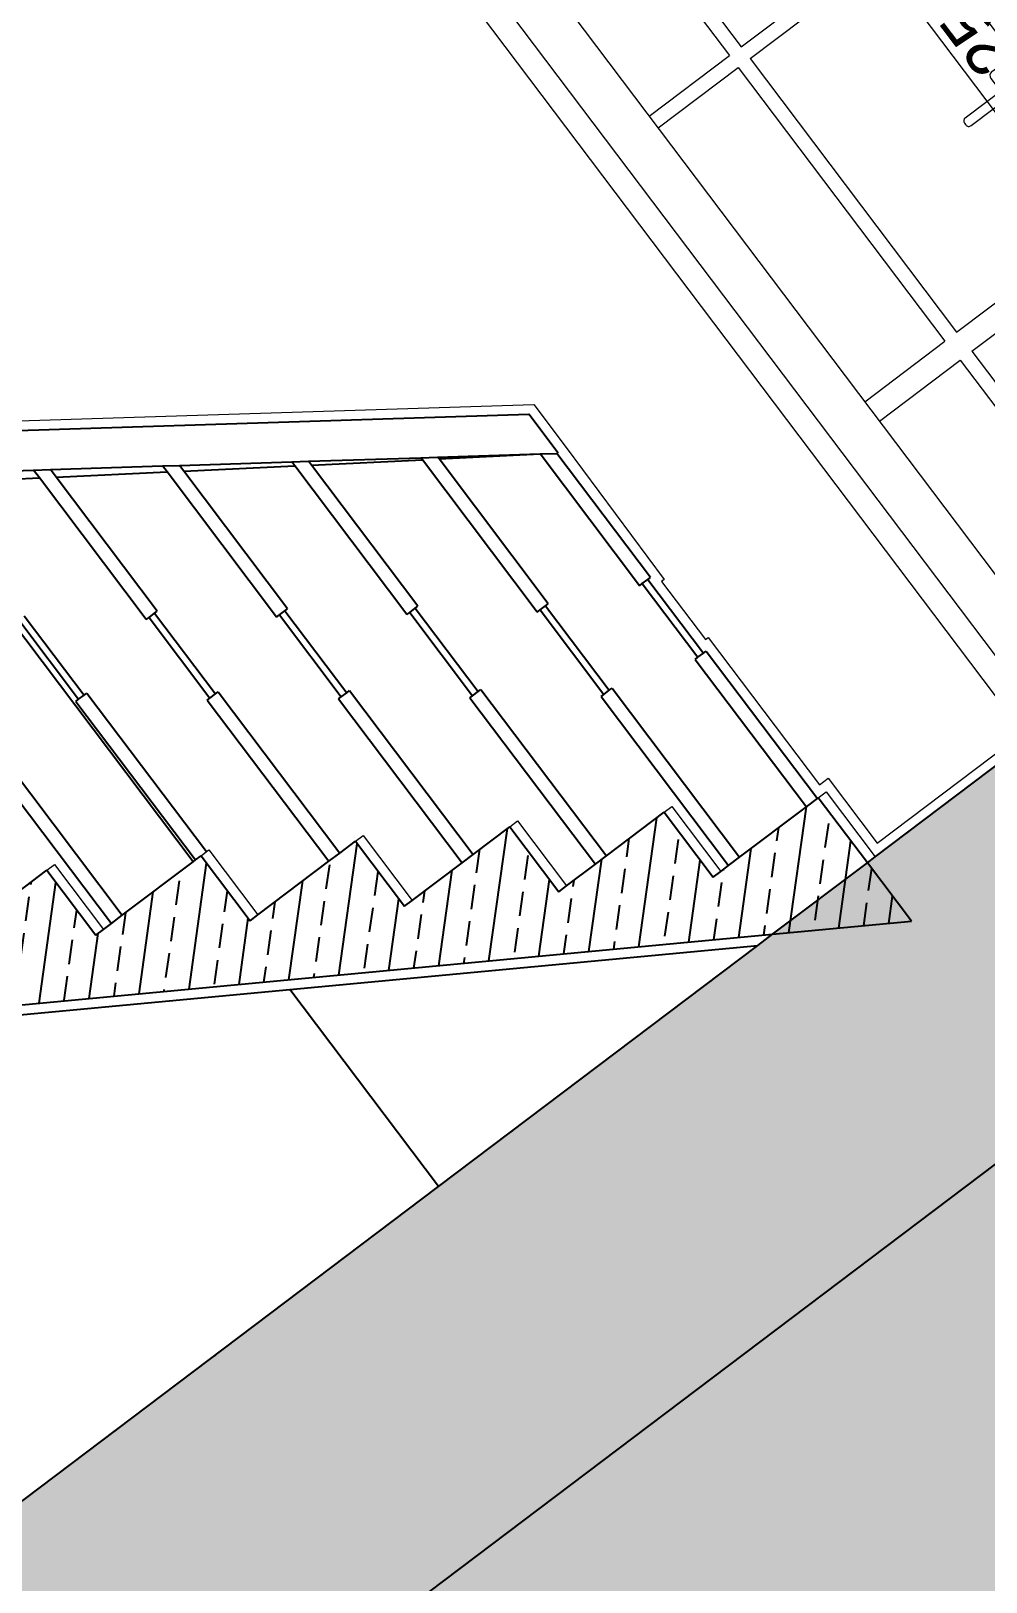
# Model space of a CAD drawing. Header units: millimetres. Extents: x 2232 to 85269, y -3593 to 5869.
# Drawn here: x 7893.3 to 7942.2, y -750.1 to -670.8 of the extents above; entities that cross this region are included whole.
import ezdxf

# ---------------------------------------------------------------- set-up
doc = ezdxf.new("R2010")
doc.units = ezdxf.units.MM
doc.linetypes.add('DOTX2', pattern=[0.5, 0, -0.5])
doc.layers.add('DOĞRAMA', color=33, linetype='Continuous')
doc.layers.add('Standart', color=7, linetype='Continuous')
for name, color, linetype, lineweight in [('iz', 1, 'DOTX2', 20), ('Kiris', 7, 'Continuous', 30), ('sıva iç', 21, 'Continuous', 0), ('ölçü iç', 170, 'Continuous', 9), ('ÖLÇÜ İÇ', 7, 'Continuous', 9)]:
    doc.layers.add(name, color=color, linetype=linetype, lineweight=lineweight)
doc.styles.get("Standard").update_dxf_attribs({"font": 'arial.ttf'})
doc.dimstyles.new('zulay iç ölçü', dxfattribs={"dimtxt": 10, "dimasz": 5, "dimexe": 0.18, "dimexo": 0, "dimgap": 2, "dimtad": 3, "dimdec": 0, "dimzin": 0, "dimdsep": 46, "dimtxsty": 'Standard', "dimblk": 'ARCHTICK', "dimcen": 0.09, "dimse1": 1, "dimse2": 1, "dimadec": 0, "dimazin": 0, "dimtfac": 1, "dimtdec": 0, "dimtix": 1, "dimtofl": 0, "dimtmove": 0, "dimatfit": 3, "dimldrblk": 'ARCHTICK', "dimfxl": 1, "dimtolj": 1, "dimtzin": 0, "dimarcsym": 0})

# ---------------------------------------------------------------- blocks, each defined once
blk = doc.blocks.new('IDE991Entity4355')
at = {"layer": 'Standart', "linetype": 'Continuous', "lineweight": -3}
h = blk.add_hatch(dxfattribs=at)
h.set_pattern_fill('ANSI33', color=171, scale=40, style=0)
h.set_pattern_definition([(45, (0, 0), (-7.07107, 7.07107), []), (45, (7.071, 0), (-7.07107, 7.07107), [5, -2.5])])
h.paths.add_polyline_path([(936, -133.33), (963, -133.33), (963, -150), (990, -150), (990, -166.67), (1017, -166.67), (1017, -183.33), (1044, -183.33), (1044, -200), (1071, -200), (1071, -216.67), (1098, -216.67), (1098, -233.33), (1125, -233.33), (1125, -265), (909, -131.67), (909, -116.67), (936, -116.67)])
blk = doc.blocks.new('IDE991Entity5024')
at = {"layer": 'Standart', "color": 159, "linetype": 'Continuous', "lineweight": -3}
blk.add_lwpolyline([(1015, -250), (1015, -199.45)], dxfattribs=at)
blk = doc.blocks.new('IDE991Entity5025')
at = {"layer": 'Standart', "color": 159, "linetype": 'Continuous', "lineweight": -3}
blk.add_lwpolyline([(1015, -166.67), (1015, -69.84)], dxfattribs=at)
blk = doc.blocks.new('IDE991Entity5032')
at = {"layer": 'Standart', "color": 134, "linetype": 'Continuous', "lineweight": -3}
blk.add_lwpolyline([(1121.94, -195.54), (1121.94, -233.33)], dxfattribs=at)
blk = doc.blocks.new('IDE991Entity5033')
at = {"layer": 'Standart', "color": 134, "linetype": 'Continuous', "lineweight": -3}
blk.add_lwpolyline([(1121.94, -195.54), (1122.65, -195.54)], dxfattribs=at)
blk = doc.blocks.new('IDE991Entity5034')
at = {"layer": 'Standart', "color": 134, "linetype": 'Continuous', "lineweight": -3}
blk.add_lwpolyline([(1122.65, -176.65), (1122.65, -195.54)], dxfattribs=at)
blk = doc.blocks.new('IDE991Entity5035')
at = {"layer": 'Standart', "color": 134, "linetype": 'Continuous', "lineweight": -3}
blk.add_lwpolyline([(1121.94, -176.65), (1121.94, -142.84)], dxfattribs=at)
blk = doc.blocks.new('IDE991Entity5036')
at = {"layer": 'Standart', "color": 134, "linetype": 'Continuous', "lineweight": -3}
blk.add_lwpolyline([(1121.94, -176.65), (1122.65, -176.65)], dxfattribs=at)
blk = doc.blocks.new('IDE991Entity5037')
at = {"layer": 'Standart', "color": 134, "linetype": 'Continuous', "lineweight": -3}
blk.add_lwpolyline([(1124.77, -195.54), (1124.77, -233.33)], dxfattribs=at)
blk = doc.blocks.new('IDE991Entity5038')
at = {"layer": 'Standart', "color": 134, "linetype": 'Continuous', "lineweight": -3}
blk.add_lwpolyline([(1124.06, -176.65), (1124.06, -195.54)], dxfattribs=at)
blk = doc.blocks.new('IDE991Entity5039')
at = {"layer": 'Standart', "color": 134, "linetype": 'Continuous', "lineweight": -3}
blk.add_lwpolyline([(1124.77, -176.65), (1124.77, -144.84)], dxfattribs=at)
blk = doc.blocks.new('IDE991Entity5040')
at = {"layer": 'Standart', "color": 134, "linetype": 'Continuous', "lineweight": -3}
blk.add_lwpolyline([(1101.99, -190), (1101.99, -233.33)], dxfattribs=at)
blk = doc.blocks.new('IDE991Entity5041')
at = {"layer": 'Standart', "color": 134, "linetype": 'Continuous', "lineweight": -3}
blk.add_lwpolyline([(1101.99, -190), (1102.69, -190)], dxfattribs=at)
blk = doc.blocks.new('IDE991Entity5042')
at = {"layer": 'Standart', "color": 134, "linetype": 'Continuous', "lineweight": -3}
blk.add_lwpolyline([(1102.69, -168.33), (1102.69, -190)], dxfattribs=at)
blk = doc.blocks.new('IDE991Entity5043')
at = {"layer": 'Standart', "color": 134, "linetype": 'Continuous', "lineweight": -3}
blk.add_lwpolyline([(1101.99, -168.33), (1101.99, -129.28)], dxfattribs=at)
blk = doc.blocks.new('IDE991Entity5044')
at = {"layer": 'Standart', "color": 134, "linetype": 'Continuous', "lineweight": -3}
blk.add_lwpolyline([(1101.99, -168.33), (1102.69, -168.33)], dxfattribs=at)
blk = doc.blocks.new('IDE991Entity5045')
at = {"layer": 'Standart', "color": 134, "linetype": 'Continuous', "lineweight": -3}
blk.add_lwpolyline([(1104.81, -190), (1104.81, -233.33)], dxfattribs=at)
blk = doc.blocks.new('IDE991Entity5046')
at = {"layer": 'Standart', "color": 134, "linetype": 'Continuous', "lineweight": -3}
blk.add_lwpolyline([(1104.11, -168.33), (1104.11, -190)], dxfattribs=at)
blk = doc.blocks.new('IDE991Entity5047')
at = {"layer": 'Standart', "color": 134, "linetype": 'Continuous', "lineweight": -3}
blk.add_lwpolyline([(1104.81, -168.33), (1104.81, -131.21)], dxfattribs=at)
blk = doc.blocks.new('IDE991Entity5048')
at = {"layer": 'Standart', "color": 134, "linetype": 'Continuous', "lineweight": -3}
blk.add_lwpolyline([(1080.39, -174), (1080.39, -216.67)], dxfattribs=at)
blk = doc.blocks.new('IDE991Entity5049')
at = {"layer": 'Standart', "color": 134, "linetype": 'Continuous', "lineweight": -3}
blk.add_lwpolyline([(1080.39, -174), (1081.09, -174)], dxfattribs=at)
blk = doc.blocks.new('IDE991Entity5050')
at = {"layer": 'Standart', "color": 134, "linetype": 'Continuous', "lineweight": -3}
blk.add_lwpolyline([(1081.09, -152.67), (1081.09, -174)], dxfattribs=at)
blk = doc.blocks.new('IDE991Entity5051')
at = {"layer": 'Standart', "color": 134, "linetype": 'Continuous', "lineweight": -3}
blk.add_lwpolyline([(1080.39, -152.67), (1080.39, -114.52)], dxfattribs=at)
blk = doc.blocks.new('IDE991Entity5052')
at = {"layer": 'Standart', "color": 134, "linetype": 'Continuous', "lineweight": -3}
blk.add_lwpolyline([(1080.39, -152.67), (1081.09, -152.67)], dxfattribs=at)
blk = doc.blocks.new('IDE991Entity5053')
at = {"layer": 'Standart', "color": 134, "linetype": 'Continuous', "lineweight": -3}
blk.add_lwpolyline([(1083.21, -174), (1083.21, -216.67)], dxfattribs=at)
blk = doc.blocks.new('IDE991Entity5054')
at = {"layer": 'Standart', "color": 134, "linetype": 'Continuous', "lineweight": -3}
blk.add_lwpolyline([(1082.51, -152.67), (1082.51, -174)], dxfattribs=at)
blk = doc.blocks.new('IDE991Entity5055')
at = {"layer": 'Standart', "color": 134, "linetype": 'Continuous', "lineweight": -3}
blk.add_lwpolyline([(1083.21, -152.67), (1083.21, -116.45)], dxfattribs=at)
blk = doc.blocks.new('IDE991Entity5056')
at = {"layer": 'Standart', "color": 134, "linetype": 'Continuous', "lineweight": -3}
blk.add_lwpolyline([(1058.79, -158), (1058.79, -200)], dxfattribs=at)
blk = doc.blocks.new('IDE991Entity5057')
at = {"layer": 'Standart', "color": 134, "linetype": 'Continuous', "lineweight": -3}
blk.add_lwpolyline([(1058.79, -158), (1059.49, -158)], dxfattribs=at)
blk = doc.blocks.new('IDE991Entity5058')
at = {"layer": 'Standart', "color": 134, "linetype": 'Continuous', "lineweight": -3}
blk.add_lwpolyline([(1059.49, -137), (1059.49, -158)], dxfattribs=at)
blk = doc.blocks.new('IDE991Entity5059')
at = {"layer": 'Standart', "color": 134, "linetype": 'Continuous', "lineweight": -3}
blk.add_lwpolyline([(1058.79, -137), (1058.79, -99.76)], dxfattribs=at)
blk = doc.blocks.new('IDE991Entity5060')
at = {"layer": 'Standart', "color": 134, "linetype": 'Continuous', "lineweight": -3}
blk.add_lwpolyline([(1058.79, -137), (1059.49, -137)], dxfattribs=at)
blk = doc.blocks.new('IDE991Entity5061')
at = {"layer": 'Standart', "color": 134, "linetype": 'Continuous', "lineweight": -3}
blk.add_lwpolyline([(1061.61, -158), (1061.61, -200)], dxfattribs=at)
blk = doc.blocks.new('IDE991Entity5062')
at = {"layer": 'Standart', "color": 134, "linetype": 'Continuous', "lineweight": -3}
blk.add_lwpolyline([(1060.91, -137), (1060.91, -158)], dxfattribs=at)
blk = doc.blocks.new('IDE991Entity5063')
at = {"layer": 'Standart', "color": 134, "linetype": 'Continuous', "lineweight": -3}
blk.add_lwpolyline([(1061.61, -137), (1061.61, -101.69)], dxfattribs=at)
blk = doc.blocks.new('IDE991Entity5064')
at = {"layer": 'Standart', "color": 134, "linetype": 'Continuous', "lineweight": -3}
blk.add_lwpolyline([(1037.19, -142), (1037.19, -183.33)], dxfattribs=at)
blk = doc.blocks.new('IDE991Entity5065')
at = {"layer": 'Standart', "color": 134, "linetype": 'Continuous', "lineweight": -3}
blk.add_lwpolyline([(1037.19, -142), (1037.89, -142)], dxfattribs=at)
blk = doc.blocks.new('IDE991Entity5066')
at = {"layer": 'Standart', "color": 134, "linetype": 'Continuous', "lineweight": -3}
blk.add_lwpolyline([(1037.89, -121.33), (1037.89, -142)], dxfattribs=at)
blk = doc.blocks.new('IDE991Entity5067')
at = {"layer": 'Standart', "color": 134, "linetype": 'Continuous', "lineweight": -3}
blk.add_lwpolyline([(1037.19, -121.33), (1037.19, -85)], dxfattribs=at)
blk = doc.blocks.new('IDE991Entity5068')
at = {"layer": 'Standart', "color": 134, "linetype": 'Continuous', "lineweight": -3}
blk.add_lwpolyline([(1037.19, -121.33), (1037.89, -121.33)], dxfattribs=at)
blk = doc.blocks.new('IDE991Entity5069')
at = {"layer": 'Standart', "color": 134, "linetype": 'Continuous', "lineweight": -3}
blk.add_lwpolyline([(1040.01, -142), (1040.01, -183.33)], dxfattribs=at)
blk = doc.blocks.new('IDE991Entity5070')
at = {"layer": 'Standart', "color": 134, "linetype": 'Continuous', "lineweight": -3}
blk.add_lwpolyline([(1039.31, -121.33), (1039.31, -142)], dxfattribs=at)
blk = doc.blocks.new('IDE991Entity5071')
at = {"layer": 'Standart', "color": 134, "linetype": 'Continuous', "lineweight": -3}
blk.add_lwpolyline([(1040.01, -121.33), (1040.01, -86.93)], dxfattribs=at)
blk = doc.blocks.new('IDE991Entity5072')
at = {"layer": 'Standart', "color": 134, "linetype": 'Continuous', "lineweight": -3}
blk.add_lwpolyline([(1015.59, -126), (1015.59, -166.67)], dxfattribs=at)
blk = doc.blocks.new('IDE991Entity5073')
at = {"layer": 'Standart', "color": 134, "linetype": 'Continuous', "lineweight": -3}
blk.add_lwpolyline([(1015.59, -126), (1016.29, -126)], dxfattribs=at)
blk = doc.blocks.new('IDE991Entity5074')
at = {"layer": 'Standart', "color": 134, "linetype": 'Continuous', "lineweight": -3}
blk.add_lwpolyline([(1016.29, -105.67), (1016.29, -126)], dxfattribs=at)
blk = doc.blocks.new('IDE991Entity5077')
at = {"layer": 'Standart', "color": 134, "linetype": 'Continuous', "lineweight": -3}
blk.add_lwpolyline([(1018.41, -126), (1018.41, -166.67)], dxfattribs=at)
blk = doc.blocks.new('IDE991Entity5078')
at = {"layer": 'Standart', "color": 134, "linetype": 'Continuous', "lineweight": -3}
blk.add_lwpolyline([(1017.71, -105.67), (1017.71, -126)], dxfattribs=at)
blk = doc.blocks.new('IDE991Entity5080')
at = {"layer": 'Standart', "color": 134, "linetype": 'Continuous', "lineweight": -3}
blk.add_lwpolyline([(993.99, -120), (993.99, -166.67)], dxfattribs=at)
blk = doc.blocks.new('IDE991Entity5085')
at = {"layer": 'Standart', "color": 134, "linetype": 'Continuous', "lineweight": -3}
blk.add_lwpolyline([(996.81, -120), (996.81, -166.67)], dxfattribs=at)
blk = doc.blocks.new('IDE991Entity5131')
at = {"layer": 'Standart', "color": 134, "linetype": 'Continuous', "lineweight": -3}
blk.add_lwpolyline([(1018.41, -72.17), (1037.19, -85)], dxfattribs=at)
blk = doc.blocks.new('IDE991Entity5132')
at = {"layer": 'Standart', "color": 134, "linetype": 'Continuous', "lineweight": -3}
blk.add_lwpolyline([(1040.01, -86.93), (1058.79, -99.76)], dxfattribs=at)
blk = doc.blocks.new('IDE991Entity5133')
at = {"layer": 'Standart', "color": 134, "linetype": 'Continuous', "lineweight": -3}
blk.add_lwpolyline([(1061.61, -101.69), (1080.39, -114.52)], dxfattribs=at)
blk = doc.blocks.new('IDE991Entity5134')
at = {"layer": 'Standart', "color": 134, "linetype": 'Continuous', "lineweight": -3}
blk.add_lwpolyline([(1083.21, -116.45), (1101.99, -129.28)], dxfattribs=at)
blk = doc.blocks.new('IDE991Entity5135')
at = {"layer": 'Standart', "color": 134, "linetype": 'Continuous', "lineweight": -3}
blk.add_lwpolyline([(1104.81, -131.21), (1121.94, -142.84)], dxfattribs=at)
blk = doc.blocks.new('IDE991Entity5136')
at = {"layer": 'Standart', "color": 134, "linetype": 'Continuous', "lineweight": -3}
blk.add_lwpolyline([(1125, -145), (1125, -135)], dxfattribs=at)
blk = doc.blocks.new('IDE991Entity5521')
at = {"layer": 'Standart', "color": 159, "linetype": 'Continuous', "lineweight": -3}
blk.add_lwpolyline([(990, -150), (990, -166.67)], dxfattribs=at)
blk = doc.blocks.new('IDE991Entity5524')
at = {"layer": 'Standart', "color": 159, "linetype": 'Continuous', "lineweight": -3}
blk.add_lwpolyline([(1017, -166.67), (1017, -183.33)], dxfattribs=at)
blk = doc.blocks.new('IDE991Entity5525')
at = {"layer": 'Standart', "color": 159, "linetype": 'Continuous', "lineweight": -3}
blk.add_lwpolyline([(990, -166.67), (992, -166.67)], dxfattribs=at)
blk = doc.blocks.new('IDE991Entity5526')
at = {"layer": 'Standart', "color": 159, "linetype": 'Continuous', "lineweight": -3}
blk.add_lwpolyline([(992, -166.67), (993.99, -166.67)], dxfattribs=at)
blk = doc.blocks.new('IDE991Entity5527')
at = {"layer": 'Standart', "color": 159, "linetype": 'Continuous', "lineweight": -3}
blk.add_lwpolyline([(1044, -183.33), (1044, -200)], dxfattribs=at)
blk = doc.blocks.new('IDE991Entity5528')
at = {"layer": 'Standart', "color": 159, "linetype": 'Continuous', "lineweight": -3}
blk.add_lwpolyline([(1017, -183.33), (1019, -183.33)], dxfattribs=at)
blk = doc.blocks.new('IDE991Entity5529')
at = {"layer": 'Standart', "color": 159, "linetype": 'Continuous', "lineweight": -3}
blk.add_lwpolyline([(1019, -183.33), (1037.19, -183.33)], dxfattribs=at)
blk = doc.blocks.new('IDE991Entity5530')
at = {"layer": 'Standart', "color": 159, "linetype": 'Continuous', "lineweight": -3}
blk.add_lwpolyline([(1071, -200), (1071, -216.67)], dxfattribs=at)
blk = doc.blocks.new('IDE991Entity5531')
at = {"layer": 'Standart', "color": 159, "linetype": 'Continuous', "lineweight": -3}
blk.add_lwpolyline([(1044, -200), (1046, -200)], dxfattribs=at)
blk = doc.blocks.new('IDE991Entity5532')
at = {"layer": 'Standart', "color": 159, "linetype": 'Continuous', "lineweight": -3}
blk.add_lwpolyline([(1046, -200), (1058.79, -200)], dxfattribs=at)
blk = doc.blocks.new('IDE991Entity5533')
at = {"layer": 'Standart', "color": 159, "linetype": 'Continuous', "lineweight": -3}
blk.add_lwpolyline([(1098, -216.67), (1098, -233.33)], dxfattribs=at)
blk = doc.blocks.new('IDE991Entity5534')
at = {"layer": 'Standart', "color": 159, "linetype": 'Continuous', "lineweight": -3}
blk.add_lwpolyline([(1071, -216.67), (1073, -216.67)], dxfattribs=at)
blk = doc.blocks.new('IDE991Entity5535')
at = {"layer": 'Standart', "color": 159, "linetype": 'Continuous', "lineweight": -3}
blk.add_lwpolyline([(1073, -216.67), (1080.39, -216.67)], dxfattribs=at)
blk = doc.blocks.new('IDE991Entity5536')
at = {"layer": 'Standart', "color": 159, "linetype": 'Continuous', "lineweight": -3}
blk.add_lwpolyline([(1125, -265), (1125, -250)], dxfattribs=at)
blk = doc.blocks.new('IDE991Entity5537')
at = {"layer": 'Standart', "color": 159, "linetype": 'Continuous', "lineweight": -3}
blk.add_lwpolyline([(1125, -250), (1125, -233.33)], dxfattribs=at)
blk = doc.blocks.new('IDE991Entity5538')
at = {"layer": 'Standart', "color": 159, "linetype": 'Continuous', "lineweight": -3}
blk.add_lwpolyline([(1098, -233.33), (1100, -233.33)], dxfattribs=at)
blk = doc.blocks.new('IDE991Entity5539')
at = {"layer": 'Standart', "color": 159, "linetype": 'Continuous', "lineweight": -3}
blk.add_lwpolyline([(1100, -233.33), (1101.99, -233.33)], dxfattribs=at)
blk = doc.blocks.new('IDE991Entity5540')
at = {"layer": 'Standart', "color": 159, "linetype": 'Continuous', "lineweight": -3}
blk.add_lwpolyline([(882, -115), (1100.7, -250)], dxfattribs=at)
blk = doc.blocks.new('IDE991Entity5541')
at = {"layer": 'Standart', "color": 159, "linetype": 'Continuous', "lineweight": -3}
blk.add_lwpolyline([(1100.7, -250), (1125, -265)], dxfattribs=at)
blk = doc.blocks.new('IDE991Entity5619')
at = {"layer": 'Standart', "color": 159, "linetype": 'Continuous', "lineweight": -3}
blk.add_lwpolyline([(1100.7, -250), (1125, -250)], dxfattribs=at)
blk = doc.blocks.new('IDE991Entity5620')
at = {"layer": 'Standart', "color": 159, "linetype": 'Continuous', "lineweight": -3}
blk.add_lwpolyline([(1125, -250), (1127, -250)], dxfattribs=at)
blk = doc.blocks.new('IDE991Entity5704')
at = {"layer": 'Standart', "color": 163, "linetype": 'Continuous', "lineweight": 5}
blk.add_lwpolyline([(1125, -233.33), (1127, -233.33)], dxfattribs=at)
blk = doc.blocks.new('IDE991Entity5705')
at = {"layer": 'Standart', "color": 163, "linetype": 'Continuous', "lineweight": 5}
blk.add_lwpolyline([(1127, -233.33), (1127, -250)], dxfattribs=at)
blk = doc.blocks.new('IDE991Entity5706')
at = {"layer": 'Standart', "color": 163, "linetype": 'Continuous', "lineweight": 5}
blk.add_lwpolyline([(1098, -216.67), (1100, -216.67)], dxfattribs=at)
blk = doc.blocks.new('IDE991Entity5707')
at = {"layer": 'Standart', "color": 163, "linetype": 'Continuous', "lineweight": 5}
blk.add_lwpolyline([(1100, -216.67), (1100, -233.33)], dxfattribs=at)
blk = doc.blocks.new('IDE991Entity5708')
at = {"layer": 'Standart', "color": 163, "linetype": 'Continuous', "lineweight": 5}
blk.add_lwpolyline([(1071, -200), (1073, -200)], dxfattribs=at)
blk = doc.blocks.new('IDE991Entity5709')
at = {"layer": 'Standart', "color": 163, "linetype": 'Continuous', "lineweight": 5}
blk.add_lwpolyline([(1073, -200), (1073, -216.67)], dxfattribs=at)
blk = doc.blocks.new('IDE991Entity5710')
at = {"layer": 'Standart', "color": 163, "linetype": 'Continuous', "lineweight": 5}
blk.add_lwpolyline([(1044, -183.33), (1046, -183.33)], dxfattribs=at)
blk = doc.blocks.new('IDE991Entity5711')
at = {"layer": 'Standart', "color": 163, "linetype": 'Continuous', "lineweight": 5}
blk.add_lwpolyline([(1046, -183.33), (1046, -200)], dxfattribs=at)
blk = doc.blocks.new('IDE991Entity5712')
at = {"layer": 'Standart', "color": 163, "linetype": 'Continuous', "lineweight": 5}
blk.add_lwpolyline([(1017, -166.67), (1018.41, -166.67)], dxfattribs=at)
blk = doc.blocks.new('IDE991Entity5713')
at = {"layer": 'Standart', "color": 163, "linetype": 'Continuous', "lineweight": 5}
blk.add_lwpolyline([(1019, -166.67), (1019, -183.33)], dxfattribs=at)
blk = doc.blocks.new('IDE991Entity5714')
at = {"layer": 'Standart', "color": 163, "linetype": 'Continuous', "lineweight": 5}
blk.add_lwpolyline([(990, -150), (992, -150)], dxfattribs=at)
blk = doc.blocks.new('IDE991Entity5715')
at = {"layer": 'Standart', "color": 163, "linetype": 'Continuous', "lineweight": 5}
blk.add_lwpolyline([(992, -150), (992, -166.67)], dxfattribs=at)
blk = doc.blocks.new('IDE991Entity5909')
at = {"layer": 'Standart', "color": 11, "linetype": 'Continuous', "lineweight": -3}
blk.add_lwpolyline([(881.43, -117), (1015, -199.45)], dxfattribs=at)
blk = doc.blocks.new('IDE991Entity6358')
at = {"layer": 'Standart', "color": 134, "linetype": 'Continuous', "lineweight": -3}
blk.add_lwpolyline([(1122.65, -195.54), (1124.06, -195.54)], dxfattribs=at)
blk = doc.blocks.new('IDE991Entity6359')
at = {"layer": 'Standart', "color": 134, "linetype": 'Continuous', "lineweight": -3}
blk.add_lwpolyline([(1124.06, -195.54), (1124.77, -195.54)], dxfattribs=at)
blk = doc.blocks.new('IDE991Entity6360')
at = {"layer": 'Standart', "color": 134, "linetype": 'Continuous', "lineweight": -3}
blk.add_lwpolyline([(1122.65, -176.65), (1124.06, -176.65)], dxfattribs=at)
blk = doc.blocks.new('IDE991Entity6361')
at = {"layer": 'Standart', "color": 134, "linetype": 'Continuous', "lineweight": -3}
blk.add_lwpolyline([(1124.06, -176.65), (1124.77, -176.65)], dxfattribs=at)
blk = doc.blocks.new('IDE991Entity6362')
at = {"layer": 'Standart', "color": 134, "linetype": 'Continuous', "lineweight": -3}
blk.add_lwpolyline([(1102.69, -190), (1104.11, -190)], dxfattribs=at)
blk = doc.blocks.new('IDE991Entity6363')
at = {"layer": 'Standart', "color": 134, "linetype": 'Continuous', "lineweight": -3}
blk.add_lwpolyline([(1104.11, -190), (1104.81, -190)], dxfattribs=at)
blk = doc.blocks.new('IDE991Entity6364')
at = {"layer": 'Standart', "color": 134, "linetype": 'Continuous', "lineweight": -3}
blk.add_lwpolyline([(1101.99, -129.28), (1101.99, -128.75)], dxfattribs=at)
blk = doc.blocks.new('IDE991Entity6365')
at = {"layer": 'Standart', "color": 134, "linetype": 'Continuous', "lineweight": -3}
blk.add_lwpolyline([(1102.69, -168.33), (1104.11, -168.33)], dxfattribs=at)
blk = doc.blocks.new('IDE991Entity6366')
at = {"layer": 'Standart', "color": 134, "linetype": 'Continuous', "lineweight": -3}
blk.add_lwpolyline([(1104.11, -168.33), (1104.81, -168.33)], dxfattribs=at)
blk = doc.blocks.new('IDE991Entity6367')
at = {"layer": 'Standart', "color": 134, "linetype": 'Continuous', "lineweight": -3}
blk.add_lwpolyline([(1104.81, -131.21), (1104.81, -130.75)], dxfattribs=at)
blk = doc.blocks.new('IDE991Entity6368')
at = {"layer": 'Standart', "color": 134, "linetype": 'Continuous', "lineweight": -3}
blk.add_lwpolyline([(1081.09, -174), (1082.51, -174)], dxfattribs=at)
blk = doc.blocks.new('IDE991Entity6369')
at = {"layer": 'Standart', "color": 134, "linetype": 'Continuous', "lineweight": -3}
blk.add_lwpolyline([(1082.51, -174), (1083.21, -174)], dxfattribs=at)
blk = doc.blocks.new('IDE991Entity6370')
at = {"layer": 'Standart', "color": 134, "linetype": 'Continuous', "lineweight": -3}
blk.add_lwpolyline([(1080.39, -114.52), (1080.39, -113.5)], dxfattribs=at)
blk = doc.blocks.new('IDE991Entity6371')
at = {"layer": 'Standart', "color": 134, "linetype": 'Continuous', "lineweight": -3}
blk.add_lwpolyline([(1081.09, -152.67), (1082.51, -152.67)], dxfattribs=at)
blk = doc.blocks.new('IDE991Entity6372')
at = {"layer": 'Standart', "color": 134, "linetype": 'Continuous', "lineweight": -3}
blk.add_lwpolyline([(1082.51, -152.67), (1083.21, -152.67)], dxfattribs=at)
blk = doc.blocks.new('IDE991Entity6373')
at = {"layer": 'Standart', "color": 134, "linetype": 'Continuous', "lineweight": -3}
blk.add_lwpolyline([(1083.21, -116.45), (1083.21, -115.5)], dxfattribs=at)
blk = doc.blocks.new('IDE991Entity6374')
at = {"layer": 'Standart', "color": 134, "linetype": 'Continuous', "lineweight": -3}
blk.add_lwpolyline([(1059.49, -158), (1060.91, -158)], dxfattribs=at)
blk = doc.blocks.new('IDE991Entity6375')
at = {"layer": 'Standart', "color": 134, "linetype": 'Continuous', "lineweight": -3}
blk.add_lwpolyline([(1060.91, -158), (1061.61, -158)], dxfattribs=at)
blk = doc.blocks.new('IDE991Entity6376')
at = {"layer": 'Standart', "color": 134, "linetype": 'Continuous', "lineweight": -3}
blk.add_lwpolyline([(1058.79, -99.76), (1058.79, -98.25)], dxfattribs=at)
blk = doc.blocks.new('IDE991Entity6377')
at = {"layer": 'Standart', "color": 134, "linetype": 'Continuous', "lineweight": -3}
blk.add_lwpolyline([(1059.49, -137), (1060.91, -137)], dxfattribs=at)
blk = doc.blocks.new('IDE991Entity6378')
at = {"layer": 'Standart', "color": 134, "linetype": 'Continuous', "lineweight": -3}
blk.add_lwpolyline([(1060.91, -137), (1061.61, -137)], dxfattribs=at)
blk = doc.blocks.new('IDE991Entity6379')
at = {"layer": 'Standart', "color": 134, "linetype": 'Continuous', "lineweight": -3}
blk.add_lwpolyline([(1061.61, -101.69), (1061.61, -100.25)], dxfattribs=at)
blk = doc.blocks.new('IDE991Entity6380')
at = {"layer": 'Standart', "color": 134, "linetype": 'Continuous', "lineweight": -3}
blk.add_lwpolyline([(1037.89, -142), (1039.31, -142)], dxfattribs=at)
blk = doc.blocks.new('IDE991Entity6381')
at = {"layer": 'Standart', "color": 134, "linetype": 'Continuous', "lineweight": -3}
blk.add_lwpolyline([(1039.31, -142), (1040.01, -142)], dxfattribs=at)
blk = doc.blocks.new('IDE991Entity6382')
at = {"layer": 'Standart', "color": 134, "linetype": 'Continuous', "lineweight": -3}
blk.add_lwpolyline([(1037.19, -85), (1037.19, -83)], dxfattribs=at)
blk = doc.blocks.new('IDE991Entity6383')
at = {"layer": 'Standart', "color": 134, "linetype": 'Continuous', "lineweight": -3}
blk.add_lwpolyline([(1037.89, -121.33), (1039.31, -121.33)], dxfattribs=at)
blk = doc.blocks.new('IDE991Entity6384')
at = {"layer": 'Standart', "color": 134, "linetype": 'Continuous', "lineweight": -3}
blk.add_lwpolyline([(1039.31, -121.33), (1040.01, -121.33)], dxfattribs=at)
blk = doc.blocks.new('IDE991Entity6385')
at = {"layer": 'Standart', "color": 134, "linetype": 'Continuous', "lineweight": -3}
blk.add_lwpolyline([(1040.01, -86.93), (1040.01, -85)], dxfattribs=at)
blk = doc.blocks.new('IDE991Entity6386')
at = {"layer": 'Standart', "color": 134, "linetype": 'Continuous', "lineweight": -3}
blk.add_lwpolyline([(1016.29, -126), (1017.71, -126)], dxfattribs=at)
blk = doc.blocks.new('IDE991Entity6387')
at = {"layer": 'Standart', "color": 134, "linetype": 'Continuous', "lineweight": -3}
blk.add_lwpolyline([(1017.71, -126), (1018.41, -126)], dxfattribs=at)
blk = doc.blocks.new('IDE991Entity6432')
at = {"layer": 'Standart', "color": 134, "linetype": 'Continuous', "lineweight": -3}
blk.add_lwpolyline([(1018.41, -69.75), (1037.19, -83)], dxfattribs=at)
blk = doc.blocks.new('IDE991Entity6433')
at = {"layer": 'Standart', "color": 134, "linetype": 'Continuous', "lineweight": -3}
blk.add_lwpolyline([(1037.19, -83), (1040.01, -85)], dxfattribs=at)
blk = doc.blocks.new('IDE991Entity6434')
at = {"layer": 'Standart', "color": 134, "linetype": 'Continuous', "lineweight": -3}
blk.add_lwpolyline([(1040.01, -85), (1058.79, -98.25)], dxfattribs=at)
blk = doc.blocks.new('IDE991Entity6435')
at = {"layer": 'Standart', "color": 134, "linetype": 'Continuous', "lineweight": -3}
blk.add_lwpolyline([(1058.79, -98.25), (1061.61, -100.25)], dxfattribs=at)
blk = doc.blocks.new('IDE991Entity6436')
at = {"layer": 'Standart', "color": 134, "linetype": 'Continuous', "lineweight": -3}
blk.add_lwpolyline([(1061.61, -100.25), (1080.39, -113.5)], dxfattribs=at)
blk = doc.blocks.new('IDE991Entity6437')
at = {"layer": 'Standart', "color": 134, "linetype": 'Continuous', "lineweight": -3}
blk.add_lwpolyline([(1080.39, -113.5), (1083.21, -115.5)], dxfattribs=at)
blk = doc.blocks.new('IDE991Entity6438')
at = {"layer": 'Standart', "color": 134, "linetype": 'Continuous', "lineweight": -3}
blk.add_lwpolyline([(1083.21, -115.5), (1101.99, -128.75)], dxfattribs=at)
blk = doc.blocks.new('IDE991Entity6439')
at = {"layer": 'Standart', "color": 134, "linetype": 'Continuous', "lineweight": -3}
blk.add_lwpolyline([(1101.99, -128.75), (1104.81, -130.75)], dxfattribs=at)
blk = doc.blocks.new('IDE991Entity6440')
at = {"layer": 'Standart', "color": 134, "linetype": 'Continuous', "lineweight": -3}
blk.add_lwpolyline([(1104.81, -130.75), (1121.94, -142.84)], dxfattribs=at)
blk = doc.blocks.new('IDE991Entity6441')
at = {"layer": 'Standart', "color": 134, "linetype": 'Continuous', "lineweight": -3}
blk.add_lwpolyline([(1121.94, -142.84), (1124.77, -144.84)], dxfattribs=at)
blk = doc.blocks.new('IDE991Entity6442')
at = {"layer": 'Standart', "color": 134, "linetype": 'Continuous', "lineweight": -3}
blk.add_lwpolyline([(1124.77, -144.84), (1125, -145)], dxfattribs=at)
blk = doc.blocks.new('IDE991Entity6444')
at = {"layer": 'Standart', "color": 134, "linetype": 'Continuous', "lineweight": -3}
blk.add_lwpolyline([(1015, -57.34), (1125, -135)], dxfattribs=at)
blk = doc.blocks.new('IDE991Entity6664')
at = {"layer": 'Standart', "color": 159, "linetype": 'Continuous', "lineweight": -3}
blk.add_lwpolyline([(975.21, -150), (990, -150)], dxfattribs=at)
blk = doc.blocks.new('IDE991Entity6665')
at = {"layer": 'Standart', "color": 159, "linetype": 'Continuous', "lineweight": -3}
blk.add_lwpolyline([(993.99, -166.67), (996.81, -166.67)], dxfattribs=at)
blk = doc.blocks.new('IDE991Entity6666')
at = {"layer": 'Standart', "color": 159, "linetype": 'Continuous', "lineweight": -3}
blk.add_lwpolyline([(996.81, -166.67), (1015, -166.67)], dxfattribs=at)
blk = doc.blocks.new('IDE991Entity6667')
at = {"layer": 'Standart', "color": 159, "linetype": 'Continuous', "lineweight": -3}
blk.add_lwpolyline([(1015, -166.67), (1015.59, -166.67)], dxfattribs=at)
blk = doc.blocks.new('IDE991Entity6668')
at = {"layer": 'Standart', "color": 159, "linetype": 'Continuous', "lineweight": -3}
blk.add_lwpolyline([(1015.59, -166.67), (1017, -166.67)], dxfattribs=at)
blk = doc.blocks.new('IDE991Entity6669')
at = {"layer": 'Standart', "color": 159, "linetype": 'Continuous', "lineweight": -3}
blk.add_lwpolyline([(1037.19, -183.33), (1040.01, -183.33)], dxfattribs=at)
blk = doc.blocks.new('IDE991Entity6670')
at = {"layer": 'Standart', "color": 159, "linetype": 'Continuous', "lineweight": -3}
blk.add_lwpolyline([(1040.01, -183.33), (1044, -183.33)], dxfattribs=at)
blk = doc.blocks.new('IDE991Entity6671')
at = {"layer": 'Standart', "color": 159, "linetype": 'Continuous', "lineweight": -3}
blk.add_lwpolyline([(1058.79, -200), (1061.61, -200)], dxfattribs=at)
blk = doc.blocks.new('IDE991Entity6672')
at = {"layer": 'Standart', "color": 159, "linetype": 'Continuous', "lineweight": -3}
blk.add_lwpolyline([(1061.61, -200), (1071, -200)], dxfattribs=at)
blk = doc.blocks.new('IDE991Entity6673')
at = {"layer": 'Standart', "color": 159, "linetype": 'Continuous', "lineweight": -3}
blk.add_lwpolyline([(1080.39, -216.67), (1083.21, -216.67)], dxfattribs=at)
blk = doc.blocks.new('IDE991Entity6674')
at = {"layer": 'Standart', "color": 159, "linetype": 'Continuous', "lineweight": -3}
blk.add_lwpolyline([(1083.21, -216.67), (1098, -216.67)], dxfattribs=at)
blk = doc.blocks.new('IDE991Entity6675')
at = {"layer": 'Standart', "color": 159, "linetype": 'Continuous', "lineweight": -3}
blk.add_lwpolyline([(1101.99, -233.33), (1104.81, -233.33)], dxfattribs=at)
blk = doc.blocks.new('IDE991Entity6676')
at = {"layer": 'Standart', "color": 159, "linetype": 'Continuous', "lineweight": -3}
blk.add_lwpolyline([(1104.81, -233.33), (1121.94, -233.33)], dxfattribs=at)
blk = doc.blocks.new('IDE991Entity6677')
at = {"layer": 'Standart', "color": 159, "linetype": 'Continuous', "lineweight": -3}
blk.add_lwpolyline([(1121.94, -233.33), (1124.77, -233.33)], dxfattribs=at)
blk = doc.blocks.new('IDE991Entity6678')
at = {"layer": 'Standart', "color": 159, "linetype": 'Continuous', "lineweight": -3}
blk.add_lwpolyline([(1124.77, -233.33), (1125, -233.33)], dxfattribs=at)
blk = doc.blocks.new('IDE991Entity6717')
at = {"layer": 'Standart', "color": 159, "linetype": 'Continuous', "lineweight": -3}
blk.add_lwpolyline([(787, -250), (1015, -250)], dxfattribs=at)
blk = doc.blocks.new('IDE991Entity6718')
at = {"layer": 'Standart', "color": 159, "linetype": 'Continuous', "lineweight": -3}
blk.add_lwpolyline([(1015, -250), (1096.89, -250)], dxfattribs=at)
blk = doc.blocks.new('IDE991Entity6719')
at = {"layer": 'Standart', "color": 159, "linetype": 'Continuous', "lineweight": -3}
blk.add_lwpolyline([(1096.89, -250), (1100.7, -250)], dxfattribs=at)
blk = doc.blocks.new('IDE991Entity6733')
at = {"layer": 'Standart', "color": 163, "linetype": 'Continuous', "lineweight": 5}
blk.add_lwpolyline([(1018.41, -166.67), (1019, -166.67)], dxfattribs=at)
blk = doc.blocks.new('IDE991Entity6761')
at = {"layer": 'Standart', "color": 11, "linetype": 'Continuous', "lineweight": -3}
blk.add_lwpolyline([(1015, -199.45), (1096.89, -250)], dxfattribs=at)
blk = doc.blocks.new('TRRTYT')
at = {"layer": 'Standart', "linetype": 'Continuous', "lineweight": -3}
h = blk.add_hatch(dxfattribs=at)
h.set_pattern_fill('ANSI33', color=171, scale=40, style=0)
h.set_pattern_definition([(45, (1034515.634, -397430.949), (-7.07107, 7.07107), []), (45, (1034522.705, -397430.949), (-7.07107, 7.07107), [5, -2.5])])
h.paths.add_polyline_path([(1035855.63, -397745.95), (1035855.63, -397680.95), (1034725.63, -397680.95), (1034725.63, -397745.95)])
at = {"layer": 'Standart', "color": 159, "linetype": 'Continuous', "lineweight": -3}
for points in [[(1035642.63, -397680.95), (1035855.63, -397680.95)], [(1035855.63, -397745.95), (1034725.63, -397745.95)]]:
    blk.add_lwpolyline(points, dxfattribs=at)
at = {"layer": 'Standart'}
for name in ['IDE991Entity6444', 'IDE991Entity5025', 'IDE991Entity6432', 'IDE991Entity5131', 'IDE991Entity6382', 'IDE991Entity6433', 'IDE991Entity5067', 'IDE991Entity6385', 'IDE991Entity6434', 'IDE991Entity5071', 'IDE991Entity5132', 'IDE991Entity6376', 'IDE991Entity6435', 'IDE991Entity5059', 'IDE991Entity6379', 'IDE991Entity6436', 'IDE991Entity5063', 'IDE991Entity5133', 'IDE991Entity5074', 'IDE991Entity5078', 'IDE991Entity6370', 'IDE991Entity6437', 'IDE991Entity5051', 'IDE991Entity5909', 'IDE991Entity5540', 'IDE991Entity4355', 'IDE991Entity6373', 'IDE991Entity6438', 'IDE991Entity5055', 'IDE991Entity5134', 'IDE991Entity5080', 'IDE991Entity5085', 'IDE991Entity5068', 'IDE991Entity5066', 'IDE991Entity6383', 'IDE991Entity5070', 'IDE991Entity6384', 'IDE991Entity5072', 'IDE991Entity5073', 'IDE991Entity6386', 'IDE991Entity6387', 'IDE991Entity5077', 'IDE991Entity6364', 'IDE991Entity6439', 'IDE991Entity5043', 'IDE991Entity6367', 'IDE991Entity6440', 'IDE991Entity5047', 'IDE991Entity5135', 'IDE991Entity5060', 'IDE991Entity5058', 'IDE991Entity6377', 'IDE991Entity5062', 'IDE991Entity6378', 'IDE991Entity5136', 'IDE991Entity5064', 'IDE991Entity5065', 'IDE991Entity6380', 'IDE991Entity6381', 'IDE991Entity5069', 'IDE991Entity5035', 'IDE991Entity6441', 'IDE991Entity5039', 'IDE991Entity6442', 'IDE991Entity6664', 'IDE991Entity5521', 'IDE991Entity5714', 'IDE991Entity5715', 'IDE991Entity5052', 'IDE991Entity5050', 'IDE991Entity6371', 'IDE991Entity5054', 'IDE991Entity6372', 'IDE991Entity5056', 'IDE991Entity5057', 'IDE991Entity6374', 'IDE991Entity6375', 'IDE991Entity5061', 'IDE991Entity5525', 'IDE991Entity5526', 'IDE991Entity6665', 'IDE991Entity6666', 'IDE991Entity6667', 'IDE991Entity6668', 'IDE991Entity5524', 'IDE991Entity5712', 'IDE991Entity6733', 'IDE991Entity5713', 'IDE991Entity5044', 'IDE991Entity5042', 'IDE991Entity6365', 'IDE991Entity5046', 'IDE991Entity6366', 'IDE991Entity5048', 'IDE991Entity5049', 'IDE991Entity6368', 'IDE991Entity6369', 'IDE991Entity5053', 'IDE991Entity5036', 'IDE991Entity5034', 'IDE991Entity6360', 'IDE991Entity5038', 'IDE991Entity6361', 'IDE991Entity5528', 'IDE991Entity5529', 'IDE991Entity6669', 'IDE991Entity6670', 'IDE991Entity5527', 'IDE991Entity5710', 'IDE991Entity5711', 'IDE991Entity5040', 'IDE991Entity5041', 'IDE991Entity6362', 'IDE991Entity6363', 'IDE991Entity5045', 'IDE991Entity5032', 'IDE991Entity5033', 'IDE991Entity6358', 'IDE991Entity6359', 'IDE991Entity5037', 'IDE991Entity5024', 'IDE991Entity6761', 'IDE991Entity5531', 'IDE991Entity5532', 'IDE991Entity6671', 'IDE991Entity6672', 'IDE991Entity5530', 'IDE991Entity5708', 'IDE991Entity5709', 'IDE991Entity5534', 'IDE991Entity5535', 'IDE991Entity6673', 'IDE991Entity6674', 'IDE991Entity5533', 'IDE991Entity5706', 'IDE991Entity5707', 'IDE991Entity5538', 'IDE991Entity5539', 'IDE991Entity6675', 'IDE991Entity6676', 'IDE991Entity6677', 'IDE991Entity6678', 'IDE991Entity5537', 'IDE991Entity5704', 'IDE991Entity5705', 'IDE991Entity6717', 'IDE991Entity6718', 'IDE991Entity6719', 'IDE991Entity5541', 'IDE991Entity5619', 'IDE991Entity5536', 'IDE991Entity5620']:
    blk.add_blockref(name, (1034515.63, -397430.95), dxfattribs=at)
blk = doc.blocks.new('FGDGFDGDF')
at = {"layer": 'DOĞRAMA', "lineweight": 18}
for p, q in [((681226.93, -207243.09), (681226.93, -207453.09)), ((681226.93, -207243.09), (681313.93, -207243.09)), ((681313.93, -207243.09, -0.02), (681313.93, -207453.09)), ((681313.93, -207243.09, -0.02), (681313.93, -207453.09)), ((681231.93, -207248.09), (681231.93, -207453.09)), ((681231.93, -207248.09), (681308.93, -207248.09)), ((681308.93, -207248.09), (681308.93, -207453.09)), ((681241.93, -207258.09), (681241.93, -207443.09, 0.02)), ((681241.93, -207258.09), (681298.93, -207258.09)), ((681262.51, -207258.09), (681262.51, -207306.25)), ((681265.51, -207258.09), (681265.51, -207306.25)), ((681298.93, -207258.09), (681298.93, -207443.09, 0.88)), ((681241.93, -207306.25), (681262.51, -207306.25)), ((681241.93, -207309.25), (681262.51, -207309.25)), ((681262.51, -207309.25), (681262.51, -207379.44)), ((681262.51, -207309.25), (681262.51, -207379.44, 1.01)), ((681265.51, -207306.25), (681298.93, -207306.25)), ((681265.51, -207309.25), (681265.51, -207379.44)), ((681265.51, -207309.25), (681298.93, -207309.25)), ((681265.51, -207309.25), (681265.51, -207379.44, 1.01)), ((681302.4, -207342.22), (681302.4, -207345.48)), ((681303.4, -207341.22), (681304.9, -207341.22)), ((681305.9, -207342.22), (681305.9, -207357.66)), ((681292.57, -207346.28), (681292.57, -207346.68)), ((681293.37, -207345.48), (681304.15, -207345.48)), ((681304.95, -207346.28), (681304.95, -207346.68)), ((681293.37, -207347.48), (681304.15, -207347.48)), ((681298.93, -207349.59), (681298.93, -207363.09)), ((681302.4, -207347.48), (681302.4, -207357.66)), ((681303.88, -207353.91), (681303.83, -207354.26)), ((681304.49, -207353.91), (681304.57, -207354.26)), ((681303.4, -207358.66), (681304.9, -207358.66)), ((681308.93, -207373.09, -0.31), (681308.93, -207453.09)), ((681241.93, -207379.44, -0.84), (681262.51, -207379.44, -0.84)), ((681241.93, -207379.44, -0.84), (681262.51, -207379.44, -0.84)), ((681265.51, -207379.44, -0.84), (681298.93, -207379.44, -0.84)), ((681241.93, -207384.44, -0.84), (681262.66, -207384.44, -0.84)), ((681262.66, -207384.44, -0.84), (681262.66, -207443.09)), ((681265.66, -207384.44, -0.84), (681265.66, -207443.09)), ((681265.66, -207384.44, -0.84), (681298.93, -207384.44, -0.84)), ((681241.93, -207443.09), (681293.93, -207443.09)), ((681241.93, -207443.09), (681262.66, -207443.09)), ((681265.66, -207443.09), (681298.93, -207443.09)), ((681226.93, -207453.09), (681313.93, -207453.09)), ((681308.93, -207453.09), (681226.93, -207453.09)), ((681231.93, -207453.09), (681226.93, -207453.09)), ((681226.93, -207453.09), (681313.93, -207453.09))]:
    blk.add_line(p, q, dxfattribs=at)
blk.add_lwpolyline([(681303.83, -207354.26, 0.012607), (681303.84, -207354.46, 0.072446), (681303.82, -207354.72, 0.071795), (681303.86, -207354.97, 0.083158), (681303.96, -207355.18, 0.146367), (681304.02, -207355.32, 0.132534), (681304.19, -207355.37, 0.233641), (681304.27, -207355.32, 0.106696), (681304.43, -207355.18, 0.083158), (681304.53, -207354.97, 0.071795), (681304.57, -207354.72, 0.072534), (681304.57, -207354.46, 0.012612), (681304.57, -207354.26, 0.114829)], format="xyb", dxfattribs=at)
for centre, radius, start, end in [((681303.4, -207342.22), 1, 90, 180), ((681304.9, -207342.22), 1, 0, 90), ((681293.37, -207346.28), 0.8, 90, 180), ((681293.37, -207346.68), 0.8, 180, 270), ((681304.15, -207346.28), 0.8, 0, 90), ((681304.15, -207346.68), 0.8, 270, 0), ((681304.19, -207353.19), 0.455, 341.5986, 197.7893), ((681303.25, -207353.75), 0.654, 345.1054, 40.0093), ((681305.12, -207353.75), 0.654, 140.5175, 194.8946), ((681303.4, -207357.66), 1, 180, 270), ((681304.9, -207357.66), 1, 270, 0)]:
    blk.add_arc(centre, radius, start, end, dxfattribs=at)
blk = doc.blocks.new('_ArchTick')
at = {"color": 0, "linetype": 'ByBlock', "const_width": 0.15}
blk.add_lwpolyline([(-0.5, -0.5), (0.5, 0.5)], dxfattribs=at)
blk = doc.blocks.new('*D2472')
at = {"layer": 'Defpoints', "color": 0, "transparency": 16777216}
for p in [(661177.16, -127828.54), (661187, -128078.54), (661204.5, -128078.54)]:
    blk.add_point(p, dxfattribs=at)
at = {"layer": 'ÖLÇÜ İÇ', "color": 0, "lineweight": -2, "transparency": 16777216}
blk.add_line((661204.5, -127828.54), (661204.5, -128078.54), dxfattribs=at)
at = {"layer": 'ÖLÇÜ İÇ', "color": 0, "lineweight": -2, "transparency": 16777216, "xscale": 5, "yscale": 5, "zscale": 5}
for p, rotation in [((661204.5, -127828.54), 90), ((661204.5, -128078.54), 270)]:
    blk.add_blockref('_ArchTick', p, dxfattribs=dict(at, rotation=rotation))
at = {"layer": 'ÖLÇÜ İÇ', "color": 0, "transparency": 16777216, "insert": (661197.5, -127953.54), "char_height": 10, "attachment_point": 5, "rotation": 90}
blk.add_mtext('\\A1;250', dxfattribs=at)
blk = doc.blocks.new('*D2473')
at = {"layer": 'Defpoints', "color": 0, "transparency": 16777216}
for p in [(661246.19, -127778.54), (661246.19, -128078.54), (661246.19, -128078.54)]:
    blk.add_point(p, dxfattribs=at)
at = {"layer": 'ÖLÇÜ İÇ', "color": 0, "lineweight": -2, "transparency": 16777216}
blk.add_line((661246.19, -127778.54), (661246.19, -128078.54), dxfattribs=at)
at = {"layer": 'ÖLÇÜ İÇ', "color": 0, "lineweight": -2, "transparency": 16777216, "xscale": 5, "yscale": 5, "zscale": 5}
for p, rotation in [((661246.19, -127778.54), 90), ((661246.19, -128078.54), 270)]:
    blk.add_blockref('_ArchTick', p, dxfattribs=dict(at, rotation=rotation))
at = {"layer": 'ÖLÇÜ İÇ', "color": 0, "transparency": 16777216, "insert": (661239.19, -127928.54), "char_height": 10, "attachment_point": 5, "rotation": 90}
blk.add_mtext('\\A1;300', dxfattribs=at)
blk = doc.blocks.new('*D2475')
at = {"layer": 'Defpoints', "color": 0, "transparency": 16777216}
for p in [(661178.88, -127793.54), (661226.24, -128078.54), (661226.24, -128078.54)]:
    blk.add_point(p, dxfattribs=at)
at = {"layer": 'ÖLÇÜ İÇ', "color": 0, "lineweight": -2, "transparency": 16777216}
blk.add_line((661226.24, -127793.54), (661226.24, -128078.54), dxfattribs=at)
at = {"layer": 'ÖLÇÜ İÇ', "color": 0, "lineweight": -2, "transparency": 16777216, "xscale": 5, "yscale": 5, "zscale": 5}
for p, rotation in [((661226.24, -127793.54), 90), ((661226.24, -128078.54), 270)]:
    blk.add_blockref('_ArchTick', p, dxfattribs=dict(at, rotation=rotation))
at = {"layer": 'ÖLÇÜ İÇ', "color": 0, "transparency": 16777216, "insert": (661219.24, -127936.04), "char_height": 10, "attachment_point": 5, "rotation": 90}
blk.add_mtext('\\A1;285', dxfattribs=at)
blk = doc.blocks.new('DFGFDGHN')
at = {"layer": 'ÖLÇÜ İÇ'}
for base, p1, p2, picture, middle in [((661246.19, -128078.54), (661246.19, -127778.54), (661246.19, -128078.54), '*D2473', (661239.19, -127928.54)), ((661204.5, -128078.54), (661177.16, -127828.54), (661187, -128078.54), '*D2472', (661197.5, -127953.54))]:
    dim = blk.add_linear_dim(base=base, p1=p1, p2=p2, angle=90, dimstyle='zulay iç ölçü', dxfattribs=at)
    dim.commit()
    dim.dimension.update_dxf_attribs({"geometry": picture, "text_midpoint": middle})
dim = blk.add_linear_dim(base=(661226.24, -128078.54), p1=(661178.88, -127793.54), p2=(661226.24, -128078.54), angle=90, dimstyle='zulay iç ölçü', override={"dimtmove": 1}, dxfattribs=at)
dim.commit()
dim.dimension.update_dxf_attribs({"geometry": '*D2475', "text_midpoint": (661219.24, -127936.04)})
blk = doc.blocks.new('GHGFHGF')
at = {"linetype": 'ByBlock', "ltscale": 50}
h = blk.add_hatch(dxfattribs=at)
h.set_pattern_fill('AR-CONC', color=252, scale=10, style=0)
h.set_pattern_definition([(50, (0, 0), (71.7260183, -6.2752135), [7.5, -82.5]), (355, (0, 0), (-13.8751334, 75.2192134), [6, -66]), (100.4514445, (5.98, -0.52), (57.8508847, 68.943999), [6.3740192, -70.1142112]), (46.1842, (0, 20), (106.724133, -16.551928), [11.25, -123.75]), (96.6356355, (8.89, 18.62), (93.4661946, 97.41186), [9.561034, -105.171376]), (351.184164, (0, 20), (93.4661945, 97.41186), [9, -99]), (21, (10, 15), (59.6907052, -40.261889), [7.5, -82.5]), (326, (10, 15), (24.331533, 72.5150045), [6, -66]), (71.451445, (14.974, 11.645), (84.0222377, 32.2531153), [6.374019, -70.1142112]), (37.5, (0, 0), (1.21598553, 33.2893854), [0, -65.2, 0, -67, 0, -66.25]), (7.5, (0, 0), (26.3069537, 39.4411712), [0, -38.2, 0, -63.7, 0, -25.25]), (327.5, (-22.3, 0), (53.3822436, -2.25548717), [0, -25, 0, -78, 0, -103.5]), (317.5, (-32.3, 0), (58.318617, 10.0104982), [0, -32.5, 0, -51.8, 0, -73.5])])
h.paths.add_polyline_path([(1293639.78, -410439.54), (1293283.41, -410439.54), (1293556.41, -410913.65), (1295564.41, -410913.65), (1295813.38, -410409.54), (1295805.64, -410409.54), (1295449.78, -410409.54), (1295449.78, -410689.54), (1295451.78, -410689.54), (1295499.78, -410689.54), (1295539.78, -410689.54), (1295524.78, -410749.54), (1295499.78, -410749.54), (1295499.78, -410754.54), (1294949.78, -410754.54), (1294949.78, -410869.54), (1294949.78, -410899.54), (1294719.78, -410899.54), (1294694.78, -410899.54), (1294694.78, -410754.54), (1293589.78, -410754.54), (1293589.78, -410749.54), (1293564.78, -410749.54), (1293549.78, -410689.54), (1293589.78, -410689.54), (1293637.78, -410689.54), (1293639.78, -410689.54)])
h.paths.add_polyline_path([(1293241.26, -410445.55), (1293458.3, -410445.55), (1293458.3, -410423.41), (1293241.26, -410423.41)], flags=9)
h.paths.add_polyline_path([(1293241.52, -410691.66), (1293475.04, -410691.66), (1293475.04, -410671.09), (1293241.52, -410671.09)], flags=9)
h.paths.add_polyline_path([(1293242.04, -410750.94), (1293495.49, -410750.94), (1293495.49, -410733.47), (1293242.04, -410733.47)], flags=9)
h.paths.add_polyline_path([(1293242.04, -410393.31), (1293458.81, -410393.31), (1293458.81, -410375.84), (1293242.04, -410375.84)], flags=9)
h.paths.add_polyline_path([(1293212.02, -410583.59), (1293506.96, -410583.59), (1293506.96, -410537.02), (1293212.02, -410537.02)], flags=9)
at = {"layer": 'iz', "ltscale": 50}
blk.add_lwpolyline([(1293549.78, -410689.54), (1295539.78, -410689.54)], dxfattribs=at)
at = {"layer": 'sıva iç'}
blk.add_lwpolyline([(1294395.93, -410495.25), (1294506.78, -410573.51), (1294506.78, -410584.55), (1294506.53, -410618.19), (1294505.84, -410618.19), (1294505.84, -410633.09), (1294506.55, -410633.09), (1294506.55, -410670.88), (1294508.78, -410670.88), (1294508.78, -410687.54), (1294692.78, -410687.54)], dxfattribs=at)
at = {"layer": 'Kiris'}
blk.add_blockref('FGDGFDGDF', (613319.26, -203234.46), dxfattribs=at)
at = {"layer": 'sıva iç'}
blk.add_blockref('TRRTYT', (258864.14, -13008.59), dxfattribs=at)
at = {"layer": 'ölçü iç', "lineweight": 30}
blk.add_blockref('DFGFDGHN', (633427.38, -282611), dxfattribs=at)
blk = doc.blocks.new('GGGGG')
at = {"layer": 'sıva iç', "rotation": 37.05267661197626}
blk.add_blockref('GHGFHGF', (-134899.13, -889310.84), dxfattribs=at)

msp = doc.modelspace()

# ---------------------------------------------------------------- block references
at = {"layer": 'ÖLÇÜ İÇ', "xscale": 0.25, "yscale": 0.25, "zscale": 0.25}
msp.add_blockref('GGGGG', (-278484.475, 108554.699), dxfattribs=at)

doc.saveas('drawing.dxf')
